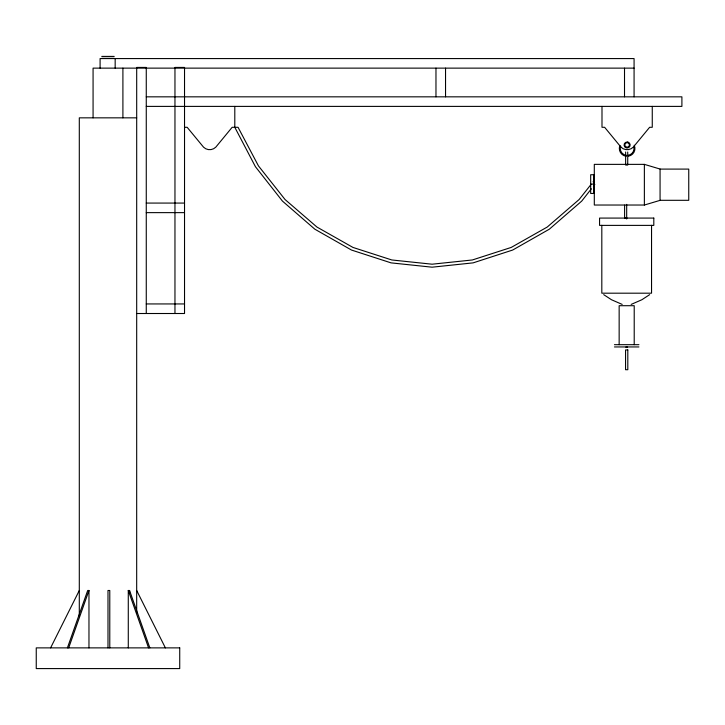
<?xml version="1.0" encoding="UTF-8"?>
<svg xmlns="http://www.w3.org/2000/svg" width="725" height="725" viewBox="0 0 725 725"><rect width="100%" height="100%" fill="white"/><g stroke="black" fill="none" stroke-linecap="round" stroke-linejoin="round"><path stroke-width="1.09" d="M67.407 647.878L87.698 590.485L88.967 590.485L88.967 647.878M68.676 647.878L88.967 590.485M50.596 647.878L79.297 590.485M591.373 188.799L581.731 201.079L549.323 229.2L512.675 250.043L473.117 262.867L432.082 267.19L391.047 262.867L351.489 250.043L314.849 229.2L282.433 201.079L255.427 166.696L234.8 127.292L234.8 106.394M593.44 186.171L594.817 184.422M591.011 184.476L579.103 199.538L547.221 227.052L511.216 247.433L472.374 259.967L432.082 264.199L391.799 259.967L352.957 247.433L316.943 227.052L285.061 199.538L258.444 165.88L238.054 127.292L232.163 127.292L215.787 147.166A8.664 8.664 0 0 1 203.544 147.166L187.159 127.292L184.531 127.292M593.113 181.821L594.518 180.054M649.663 294.64L641.861 299.751L631.167 304.409M644.371 205.03L660.067 200.354L660.067 169.043L644.371 164.367L594.301 164.367L594.301 205.03L644.371 205.03L644.371 164.367M101.763 56.414L114.215 56.414M101.763 58.335L114.215 58.335M634.076 68.132L93.072 68.132L93.072 117.84M146.269 96.833L681.899 96.833L681.899 106.394L146.269 106.394M136.681 117.84L79.297 117.84L79.297 616.368M660.067 169.097L688.75 169.097L688.75 200.308L660.067 200.308M590.676 184.096L593.766 184.096M146.269 203.073L184.531 203.073M146.269 212.633L184.531 212.633M624.597 217.554L626.681 217.554M626.681 218.162L624.597 218.162L624.597 205.13M146.269 303.938L184.531 303.938M136.699 313.508L184.531 313.508L184.531 67.425L174.961 67.425L174.961 313.508M614.447 344.683L638.924 344.683M614.447 346.94L638.924 346.94M625.802 347.139L627.56 347.139M128.28 647.878L128.28 590.485L129.548 590.485L149.839 647.878M622.195 304.409L611.51 299.751L603.698 294.64M136.681 590.485L165.382 647.878M128.28 590.485L148.571 647.878M652.264 106.394L652.264 127.292L649.627 127.292L633.251 147.166A8.664 8.664 0 0 1 621.008 147.166L604.623 127.292L601.995 127.292L601.995 106.394M651.548 225.303L651.548 293.19L601.813 293.19L601.813 225.303M634.212 344.683L634.212 305.705L619.15 305.705L619.15 344.683M634.076 96.833L634.076 58.571L100.095 58.571L100.095 68.132M627.723 152.005L627.723 165.037L625.639 165.037L625.639 152.005M626.681 204.377L626.681 218.995M624.515 68.132L624.515 96.833M445.54 68.132L445.54 96.833M435.97 68.132L435.97 96.833M146.269 313.508L146.269 67.425L136.699 67.425L136.681 612.987M129.548 590.485L129.548 592.733M122.906 68.132L122.906 117.84M115.166 58.571L115.166 68.132M109.783 647.878L109.783 590.485L107.989 590.485L107.989 647.878M633.913 147.365A6.878 6.878 0 0 1 628.249 155.277M626.454 155.331A6.878 6.878 0 0 1 620.691 146.069M634.248 145.263A7.821 7.821 0 0 1 628.403 156.201M626.364 156.274A7.821 7.821 0 0 1 619.812 145.734M627.125 142.462L625.004 143.686L625.004 146.133L627.125 147.356L629.246 146.133L629.246 143.686L627.125 142.462M593.766 174.734L590.676 174.734L590.676 193.457L593.766 193.457L593.766 174.734M653.805 218.08L599.566 218.08L599.566 225.384L653.805 225.384L653.805 218.08M627.805 349.939L625.566 349.939L625.566 369.714L627.805 369.714L627.805 349.939M179.727 647.878L36.25 647.878L36.25 668.586L179.727 668.586L179.727 647.878M627.814 142.073L627.034 141.991A3.009 3.009 0 0 0 626.436 147.936L627.225 148.018A3.009 3.009 0 0 0 627.814 142.073"/></g></svg>
